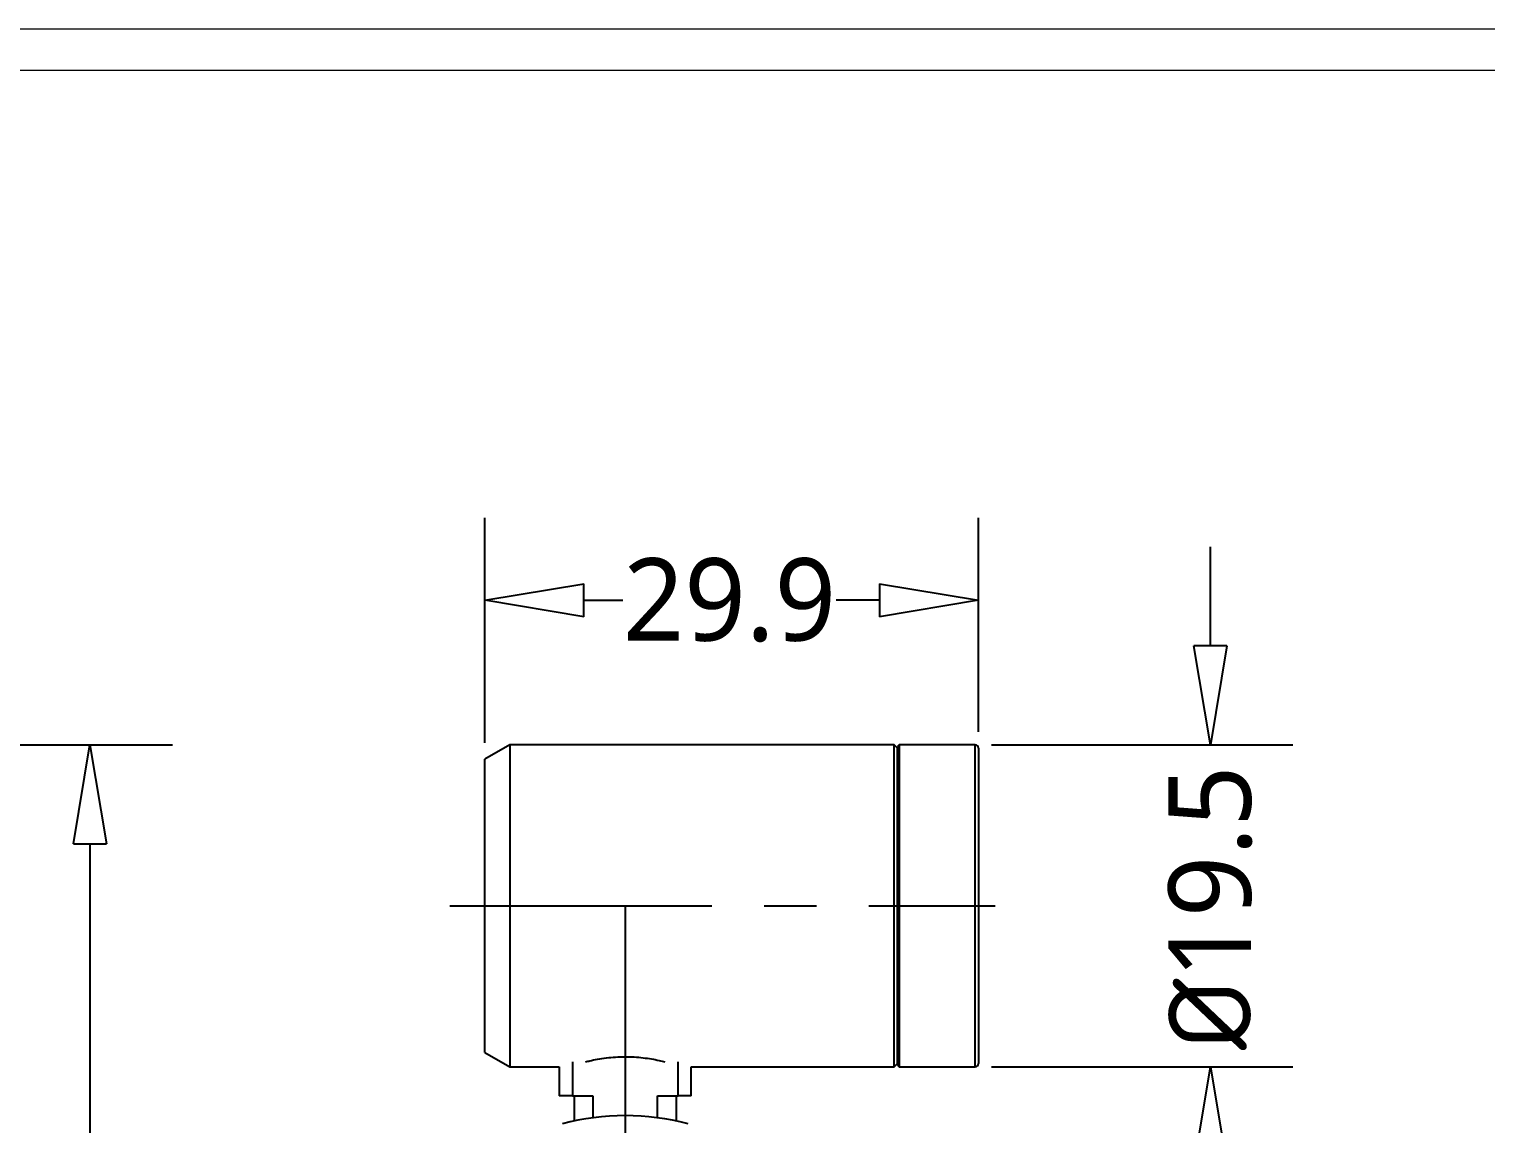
# Model space of a CAD drawing. Header units: millimetres. Extents: x 1036 to 1814, y -113 to 289.
# Drawn here: x 1189.3 to 1277.6, y 223.1 to 289.4 of the extents above; entities that cross this region are included whole.
import ezdxf

# ---------------------------------------------------------------- set-up
doc = ezdxf.new("R2010")
doc.units = ezdxf.units.MM
doc.linetypes.add('CENTER', pattern=[50.8, 31.75, -6.35, 6.35, -6.35])
doc.layers.get('0').update_dxf_attribs({"color": 8, "lineweight": 30})
doc.layers.get('Defpoints').update_dxf_attribs({"color": 6, "lineweight": 9})
for name, color, linetype, lineweight in [('CenterLine', 1, 'CENTER', 9), ('Dimension', 136, 'Continuous', 9), ('SolidLine', 7, 'Continuous', 30)]:
    doc.layers.add(name, color=color, linetype=linetype, lineweight=lineweight)
doc.styles.get("Standard").update_dxf_attribs({"font": ''})
doc.styles.get('Standard').set_extended_font_data('Microsoft YaHei Light')
doc.dimstyles.new('DENGTECx1.5', dxfattribs={"dimtxt": 5, "dimasz": 6, "dimexe": 5, "dimexo": 1, "dimgap": 0.5, "dimtad": 0, "dimdec": 1, "dimzin": 0, "dimdsep": 46, "dimtxsty": 'Standard', "dimblk": 'CLOSEDBLANK', "dimcen": 1, "dimadec": 0, "dimazin": 3, "dimtfac": 1, "dimtdec": 1, "dimtofl": 0, "dimtmove": 0, "dimatfit": 3, "dimldrblk": 'CLOSEDBLANK', "dimfxl": 1, "dimtolj": 1, "dimtzin": 0, "dimarcsym": 0})

# ---------------------------------------------------------------- blocks, each defined once
blk = doc.blocks.new('_ClosedBlank')
at = {"color": 0, "linetype": 'ByBlock', "lineweight": -2}
for p, q in [((-1, 0.167), (0, 0)), ((-1, 0.167), (-1, -0.167)), ((0, 0), (-1, -0.167))]:
    blk.add_line(p, q, dxfattribs=at)
blk = doc.blocks.new('*D46')
at = {"layer": 'Defpoints', "color": 0, "lineweight": -3}
for p in [(1149.363, 246.034), (1193.018, 246.034), (1151.662, 95.579)]:
    blk.add_point(p, dxfattribs=at)
at = {"layer": 'Dimension', "color": 0, "lineweight": -2}
for p, q in [((1150.363, 246.034), (1198.018, 246.034)), ((1193.018, 240.034), (1193.018, 188.887)), ((1193.018, 101.579), (1193.018, 173.546)), ((1152.662, 95.579), (1198.018, 95.579))]:
    blk.add_line(p, q, dxfattribs=at)
at = {"layer": 'Dimension', "color": 0, "lineweight": -2, "xscale": 6, "yscale": 6, "zscale": 6}
for p, rotation in [((1193.018, 246.034), 90), ((1193.018, 95.579), 270)]:
    blk.add_blockref('_ClosedBlank', p, dxfattribs=dict(at, rotation=rotation))
at = {"layer": 'Dimension', "color": 0, "lineweight": -3, "insert": (1193.018, 181.216), "char_height": 5, "attachment_point": 5, "rotation": 90}
blk.add_mtext('\\A1;150.5', dxfattribs=at)
blk = doc.blocks.new('*D49')
at = {"layer": 'Defpoints', "color": 0, "lineweight": -3}
for p in [(1246.653, 246.034), (1260.913, 246.034), (1246.653, 226.534)]:
    blk.add_point(p, dxfattribs=at)
at = {"layer": 'Dimension', "color": 0, "lineweight": -2}
for p, q in [((1260.913, 252.034), (1260.913, 258.034)), ((1247.653, 246.034), (1265.913, 246.034)), ((1247.653, 226.534), (1265.913, 226.534)), ((1260.913, 220.534), (1260.913, 214.534))]:
    blk.add_line(p, q, dxfattribs=at)
at = {"layer": 'Dimension', "color": 0, "lineweight": -2, "xscale": 6, "yscale": 6, "zscale": 6}
for p, rotation in [((1260.913, 246.034), 270), ((1260.913, 226.534), 90)]:
    blk.add_blockref('_ClosedBlank', p, dxfattribs=dict(at, rotation=rotation))
at = {"layer": 'Dimension', "color": 0, "lineweight": -3, "insert": (1260.913, 236.167), "char_height": 5, "attachment_point": 5, "rotation": 90}
blk.add_mtext('\\A1;{\\fISOCPEUR|b0|i0|c134|p34;%%C}19.5', dxfattribs=at)
blk = doc.blocks.new('*D50')
at = {"layer": 'Defpoints', "color": 0, "lineweight": -3}
for p in [(1216.953, 254.802), (1246.853, 245.834), (1216.953, 245.168)]:
    blk.add_point(p, dxfattribs=at)
at = {"layer": 'Dimension', "color": 0, "lineweight": -2}
for p, q in [((1216.953, 246.168), (1216.953, 259.802)), ((1246.853, 246.834), (1246.853, 259.802)), ((1222.953, 254.802), (1225.314, 254.802)), ((1240.853, 254.802), (1238.229, 254.802))]:
    blk.add_line(p, q, dxfattribs=at)
at = {"layer": 'Dimension', "color": 0, "lineweight": -2, "xscale": 6, "yscale": 6, "zscale": 6, "rotation": 180}
blk.add_blockref('_ClosedBlank', (1216.953, 254.802), dxfattribs=at)
at = {"layer": 'Dimension', "color": 0, "lineweight": -2, "xscale": 6, "yscale": 6, "zscale": 6}
blk.add_blockref('_ClosedBlank', (1246.853, 254.802), dxfattribs=at)
at = {"layer": 'Dimension', "color": 0, "lineweight": -3, "insert": (1231.771, 254.802), "char_height": 5, "attachment_point": 5}
blk.add_mtext('\\A1;29.9', dxfattribs=at)

msp = doc.modelspace()

# ---------------------------------------------------------------- linework, layer by layer
at = {"layer": 'CenterLine', "lineweight": -3, "ltscale": 0.5}
for p, q in [((1214.817, 236.284), (1247.864, 236.284)), ((1225.453, 236.284), (1225.453, 92.391))]:
    msp.add_line(p, q, dxfattribs=at)
at = {"layer": 'Defpoints'}
for points in [[(1479.308, -23.093), (1479.308, 289.404), (1036.308, 289.404), (1036.308, -23.093)], [(1476.808, -20.593), (1476.808, 286.904), (1038.808, 286.904), (1038.808, -20.593)]]:
    msp.add_lwpolyline(points, close=True, dxfattribs=at)
at = {"layer": 'SolidLine', "color": 7, "linetype": 'Continuous', "lineweight": 25}
for p, q in [((1218.453, 246.034), (1216.953, 245.168)), ((1241.753, 246.034), (1218.453, 246.034)), ((1218.453, 246.034), (1218.453, 226.534)), ((1241.953, 245.834), (1241.753, 246.034)), ((1241.753, 236.284), (1241.753, 246.034)), ((1242.053, 246.034), (1241.953, 245.934)), ((1241.953, 245.904), (1241.953, 245.934)), ((1241.953, 226.634), (1241.953, 245.904)), ((1246.653, 246.034), (1242.053, 246.034)), ((1242.053, 246.034), (1242.053, 226.534)), ((1246.853, 245.834), (1246.853, 226.734)), ((1216.953, 227.4), (1216.953, 245.168)), ((1241.753, 226.534), (1241.753, 236.284)), ((1216.953, 227.4), (1218.453, 226.534)), ((1218.453, 226.534), (1221.453, 226.534)), ((1221.453, 226.534), (1221.453, 224.784)), ((1222.253, 226.834), (1222.253, 224.784)), ((1228.653, 224.784), (1228.653, 226.834)), ((1229.453, 226.534), (1241.753, 226.534)), ((1229.453, 224.784), (1229.453, 226.534)), ((1241.753, 226.534), (1241.953, 226.734)), ((1241.953, 226.634), (1242.053, 226.534)), ((1242.053, 226.534), (1246.653, 226.534)), ((1222.253, 224.784), (1221.453, 224.784)), ((1222.253, 224.784), (1223.491, 224.784)), ((1222.353, 224.784), (1222.353, 223.246)), ((1223.491, 224.784), (1223.491, 223.444)), ((1227.416, 223.444), (1227.416, 224.784)), ((1227.416, 224.784), (1228.653, 224.784)), ((1228.553, 223.246), (1228.553, 224.784)), ((1229.453, 224.784), (1228.653, 224.784))]:
    msp.add_line(p, q, dxfattribs=at)
at = {"layer": 'SolidLine', "color": 8, "linetype": 'Continuous', "lineweight": 25}
for p, q in [((1246.653, 246.003), (1246.653, 246.034)), ((1246.653, 226.534), (1246.653, 246.003))]:
    msp.add_line(p, q, dxfattribs=at)
at = {"layer": 'SolidLine', "color": 7, "linetype": 'Continuous', "lineweight": 25}
for centre, radius, start, end in [((1246.653, 245.834), 0.2, 0, 90), ((1246.653, 226.734), 0.2, 270, 0), ((1225.453, 208.784), 14.79, 75.08848, 104.91152)]:
    msp.add_arc(centre, radius, start, end, dxfattribs=at)
for points, knots in [([(1223.053, 226.834), (1223.135, 226.855), (1223.35, 226.911), (1223.775, 226.998), (1224.301, 227.079), (1224.869, 227.135), (1225.256, 227.143), (1225.453, 227.146)], [0, 0, 0, 0, 0.1319956, 0.3473122, 0.5690716, 0.7810546, 1, 1, 1, 1]), ([(1225.453, 227.146), (1225.635, 227.143), (1226.004, 227.137), (1226.54, 227.087), (1227.046, 227.013), (1227.494, 226.925), (1227.743, 226.863), (1227.858, 226.834)], [0, 0, 0, 0, 0.202181, 0.410478, 0.612593, 0.820161, 1, 1, 1, 1])]:
    msp.add_open_spline(points, degree=3, knots=knots, dxfattribs=at)

# ---------------------------------------------------------------- dimensions: what is measured, and where the dimension line sits
at = {"layer": 'Dimension', "lineweight": -3}
dim = msp.add_linear_dim(base=(1216.953, 254.802), p1=(1246.853, 245.834), p2=(1216.953, 245.168), dimstyle='DENGTECx1.5', dxfattribs=at)
dim.commit()
dim.dimension.update_dxf_attribs({"geometry": '*D50', "text_midpoint": (1231.771, 254.802), "dimtype": 160})
dim = msp.add_linear_dim(base=(1260.913, 246.034), p1=(1246.653, 226.534), p2=(1246.653, 246.034), angle=90, text='{\\fISOCPEUR|b0|i0|c134|p34;%%C}<>', dimstyle='DENGTECx1.5', dxfattribs=at)
dim.commit()
dim.dimension.update_dxf_attribs({"geometry": '*D49', "text_midpoint": (1260.913, 236.167), "dimtype": 160})
dim = msp.add_linear_dim(base=(1193.018, 246.034), p1=(1151.662, 95.579), p2=(1149.363, 246.034), angle=90, dimstyle='DENGTECx1.5', dxfattribs=at)
dim.commit()
dim.dimension.update_dxf_attribs({"geometry": '*D46', "text_midpoint": (1193.018, 181.216), "dimtype": 160})

doc.saveas('drawing.dxf')
